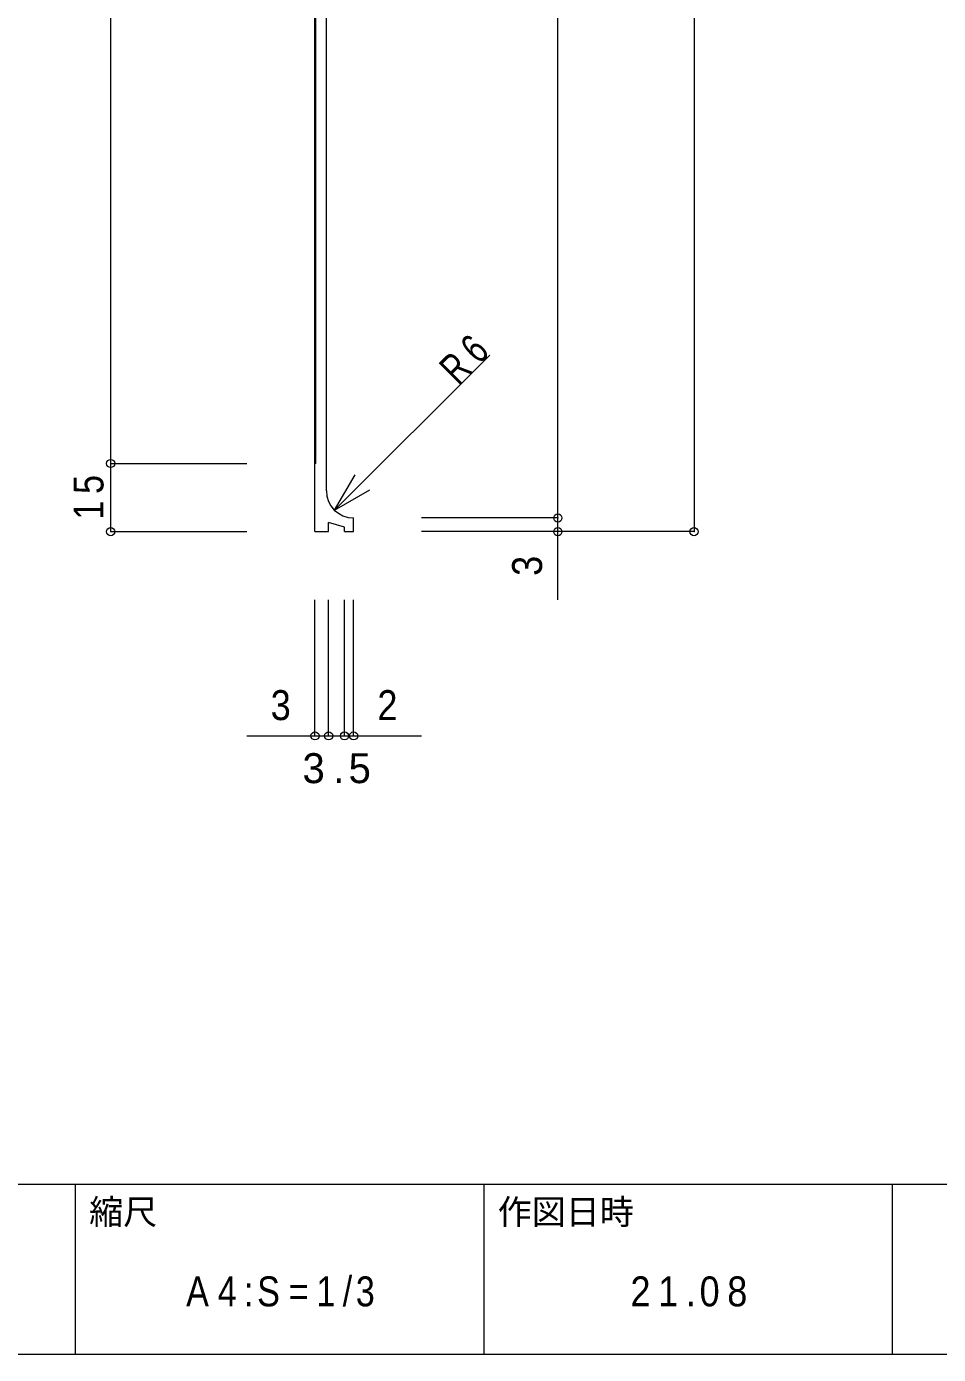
# Model space of a CAD drawing. Units: millimetres on the paper, with parts at other scales. Extents: x -141 to 141, y -98 to 98.
# Drawn here: x -22.6 to 44.4, y -97.5 to 0 of the extents above; entities that cross this region are included whole.
import ezdxf
from ezdxf.enums import TextEntityAlignment as Align

# ---------------------------------------------------------------- set-up
doc = ezdxf.new("R2010")
doc.units = ezdxf.units.MM
doc.header["$PDMODE"] = 32
doc.header["$PDSIZE"] = 0.6
for name, color, linetype, lineweight in [('3-0_ＫＢ製品', 2, 'Continuous', 9), ('3-3_寸法', 4, 'Continuous', 9), ('3-4_引出線字', 4, 'Continuous', 9), ('3-8_他製品', 7, 'Continuous', 9), ('F-0_図面枠', 5, 'Continuous', 9), ('F-5_F-5ﾚｲﾔ', 7, 'Continuous', 9)]:
    doc.layers.add(name, color=color, linetype=linetype, lineweight=lineweight)
doc.styles.add('HGｺﾞｼｯｸM', font='')
doc.styles.get('HGｺﾞｼｯｸM').set_extended_font_data('HGｺﾞｼｯｸM')

msp = doc.modelspace()

# ---------------------------------------------------------------- linework, layer by layer
at = {"layer": '3-0_ＫＢ製品'}
for p, q in [((-0.583, -34.083), (-0.583, 48.75)), ((-1.417, -37.083), (-1.417, 46.25)), ((0.75, -36.75), (-0.417, -36.417)), ((-0.417, -37.083), (-0.417, -36.417)), ((0.75, -37.083), (0.75, -36.75)), ((1.417, -37.083), (1.417, -36.083)), ((-1.417, -37.083), (-0.417, -37.083)), ((0.75, -37.083), (1.417, -37.083))]:
    msp.add_line(p, q, dxfattribs=at)
msp.add_arc((1.417, -34.083), 2, 180, 269.99974, dxfattribs=at)
at = {"layer": '3-3_寸法'}
for p, q in [((16.417, -36.083), (16.417, 49.583)), ((26.417, 49.583), (26.417, -37.083)), ((-16.417, -32.083), (-16.417, 44.583)), ((-16.417, -37.083), (-16.417, -32.083)), ((-16.417, -32.083), (-6.417, -32.083)), ((16.417, -36.083), (6.417, -36.083)), ((16.417, -42.083), (16.417, -36.083)), ((-16.417, -37.083), (-6.417, -37.083)), ((16.417, -37.083), (6.417, -37.083)), ((26.417, -37.083), (16.417, -37.083)), ((-1.417, -52.083), (-1.417, -42.083)), ((-0.417, -52.083), (-0.417, -42.083)), ((0.75, -52.083), (0.75, -42.083)), ((1.417, -52.083), (1.417, -42.083)), ((-6.417, -52.083), (-0.417, -52.083)), ((-0.417, -52.083), (0.75, -52.083)), ((0.75, -52.083), (6.417, -52.083))]:
    msp.add_line(p, q, dxfattribs=at)
for p in [(-16.417, -32.083), (16.417, -36.083), (-16.417, -37.083), (16.417, -37.083), (26.417, -37.083), (-1.417, -52.083), (-0.417, -52.083), (0.75, -52.083), (1.417, -52.083)]:
    msp.add_point(p, dxfattribs=at)
at = {"layer": '3-4_引出線字'}
for q in [(11.417, -24.121), (1.522, -32.918), (2.62, -34.016)]:
    msp.add_line((0.022, -35.516), q, dxfattribs=at)
at = {"layer": '3-8_他製品'}
for q in [(-1.35, 44.583), (-1.417, -32.083)]:
    msp.add_line((-1.35, -32.083), q, dxfattribs=at)
at = {"layer": 'F-0_図面枠'}
for p, q in [((-141, -85), (141, -85)), ((-19, -97.5), (-19, -85)), ((11, -97.5), (11, -85)), ((41, -97.5), (41, -85)), ((141, -97.5), (-141, -97.5))]:
    msp.add_line(p, q, dxfattribs=at)

# ---------------------------------------------------------------- texts
at = {"layer": '3-3_寸法', "color": 7, "style": 'HGｺﾞｼｯｸM', "width": 0.9}
msp.add_text('3', height=2.199, rotation=90, dxfattribs=at).set_placement((15.917, -40.333), align=Align.BOTTOM_LEFT)
for s, p in [('3', (-4.667, -51.583)), ('2', (3.167, -51.583))]:
    msp.add_text(s, height=2.199, dxfattribs=at).set_placement(p, align=Align.BOTTOM_LEFT)
at = {"layer": '3-3_寸法', "color": 7, "insert": (-16.917, -36.208), "char_height": 2.199, "attachment_point": 7, "rotation": 90, "style": 'HGｺﾞｼｯｸM'}
msp.add_mtext('\\T1.36;\\W0.85;15', dxfattribs=at)
at = {"layer": '3-3_寸法', "color": 7, "insert": (-2.333, -55.583), "char_height": 2.199, "attachment_point": 7, "style": 'HGｺﾞｼｯｸM'}
msp.add_mtext('\\T1.38;3.5', dxfattribs=at)
at = {"layer": '3-4_引出線字', "color": 7, "insert": (9.119, -26.419), "char_height": 2.199, "attachment_point": 7, "rotation": 45, "style": 'HGｺﾞｼｯｸM'}
msp.add_mtext('\\T1.36;\\W0.75;R6', dxfattribs=at)
at = {"layer": 'F-5_F-5ﾚｲﾔ', "style": 'HGｺﾞｼｯｸM'}
for s, p in [('縮尺', (-18, -88.5)), ('作図日時', (12, -88.5))]:
    msp.add_text(s, height=1.833, dxfattribs=at).set_placement(p, align=Align.BOTTOM_LEFT)
at = {"layer": 'F-5_F-5ﾚｲﾔ', "char_height": 2.199, "attachment_point": 7, "style": 'HGｺﾞｼｯｸM'}
for s, insert in [('\\T1.39;\\W0.85;A4:S=1/3', (-10.875, -94)), ('\\T1.38;\\W0.9;21.08', (21.75, -94))]:
    msp.add_mtext(s, dxfattribs=dict(at, insert=insert))

doc.saveas('drawing.dxf')
